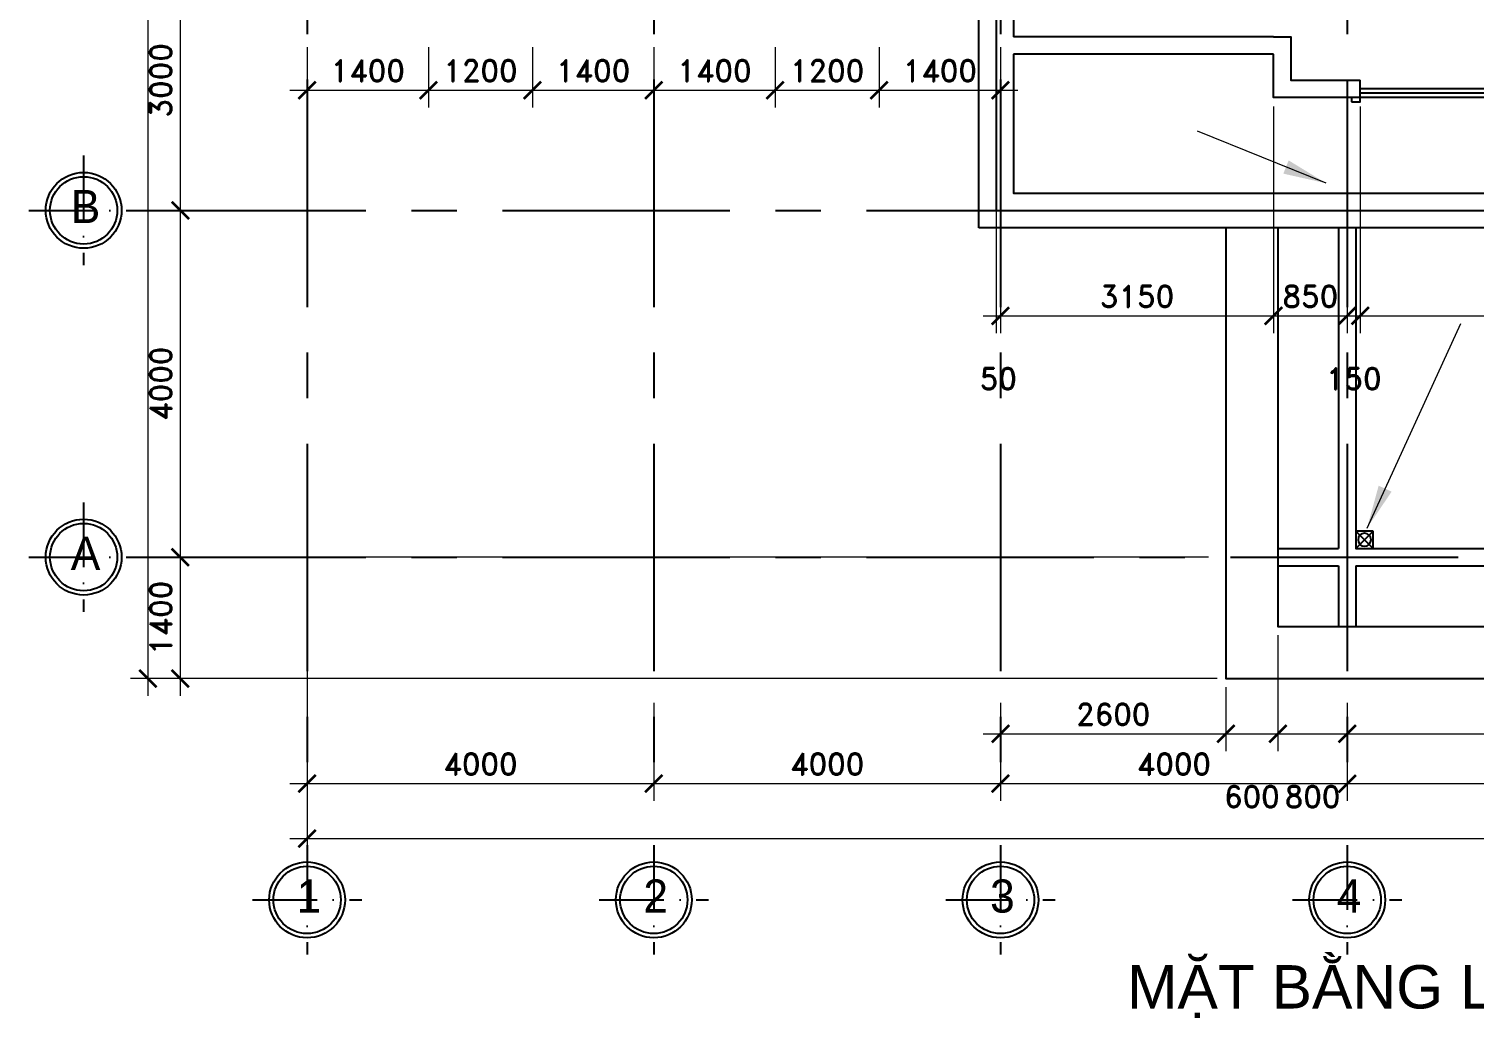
# Model space of a CAD drawing. Header units: inches. Extents: x 452443 to 881249, y 975131 to 1198310.
# Drawn here: x 623730 to 640415, y 1071120 to 1082529 of the extents above; entities that cross this region are included whole.
import ezdxf
from ezdxf.enums import TextEntityAlignment as Align

# ---------------------------------------------------------------- set-up
doc = ezdxf.new("R2010")
doc.units = ezdxf.units.IN
doc.header["$LTSCALE"] = 3.5
doc.header["$MEASUREMENT"] = 0
doc.linetypes.add('ACAD_ISO10W100', pattern=[18, 12, -3, 0, -3])
doc.linetypes.add('CENTER', pattern=[2, 1.25, -0.25, 0.25, -0.25])
for name, color, linetype in [('DOOR-84', 84, 'Continuous'), ('hatch', 4, 'Continuous'), ('Net thay', 140, 'Continuous'), ('Netthay_126', 126, 'Continuous'), ('NOI THAT', 42, 'Continuous'), ('phong', 2, 'Continuous'), ('text', 3, 'Continuous'), ('TEXT2', 7, 'Continuous'), ('thuocdo', 3, 'Continuous'), ('Truc', 252, 'Continuous'), ('VISIONABLE-LINE126', 126, 'Continuous')]:
    doc.layers.add(name, color=color, linetype=linetype)
doc.styles.add('romand', font='romand.shx')
doc.styles.add('STYLE5', font='VAVON_.TTF')
doc.styles.add('VNI-HELVE', font='VHELVEN0.TTF')
doc.dimstyles.new('TL100', dxfattribs={"dimscale": 100, "dimtxt": 2.5, "dimasz": 2, "dimexe": 2, "dimexo": 1, "dimgap": 1, "dimtad": 1, "dimdec": 0, "dimzin": 0, "dimdsep": 46, "dimtxsty": 'romand', "dimblk": 'ARCHTICK', "dimcen": 2, "dimdle": 2, "dimclrd": 256, "dimclre": 256, "dimclrt": 7, "dimadec": 0, "dimazin": 0, "dimtfac": 0.004, "dimtdec": 0, "dimtmove": 2, "dimatfit": 3, "dimfxl": 1, "dimtolj": 1, "dimtzin": 0, "dimlwd": 20, "dimlwe": 20, "dimarcsym": 1})

# ---------------------------------------------------------------- blocks, each defined once
blk = doc.blocks.new('truc tron')
at = {"layer": 'DOOR-84', "linetype": 'ACAD_ISO10W100', "ltscale": 20}
for p, q in [((0, -710), (0, 710)), ((710, 0), (-710, 0))]:
    blk.add_line(p, q, dxfattribs=at)
at = {"layer": 'DOOR-84', "linetype": 'Continuous'}
blk.add_circle((0, 0), 492, dxfattribs=at)
at = {"layer": 'NOI THAT', "linetype": 'Continuous'}
blk.add_circle((0, 0), 437, dxfattribs=at)
blk = doc.blocks.new('thu-nuoc')
blk.add_lwpolyline([(0, -200), (-200, -200), (-200, 0), (0, 0)], close=True)
blk.add_circle((-100, -100), 75)
at = {"layer": 'hatch'}
for p, q in [((-200, 0), (0, -200)), ((0, 0), (-200, -200))]:
    blk.add_line(p, q, dxfattribs=at)
blk = doc.blocks.new('_ArchTick')
at = {"color": 0, "linetype": 'ByBlock', "const_width": 0.15}
blk.add_lwpolyline([(-0.5, -0.5), (0.5, 0.5)], dxfattribs=at)
blk = doc.blocks.new('*D1853')
at = {"layer": 'DEFPOINTS', "color": 0}
for p in [(630940, 1074620), (626940, 1074278), (630940, 1073824)]:
    blk.add_point(p, dxfattribs=at)
at = {"layer": 'thuocdo', "lineweight": 20}
for p, q in [((630940, 1074520), (630940, 1073624)), ((626940, 1074178), (626940, 1073624)), ((626740, 1073824), (631140, 1073824))]:
    blk.add_line(p, q, dxfattribs=at)
at = {"layer": 'thuocdo', "lineweight": 20, "xscale": 200, "yscale": 200, "zscale": 200, "rotation": 180}
blk.add_blockref('_ArchTick', (626940, 1073824), dxfattribs=at)
at = {"layer": 'thuocdo', "lineweight": 20, "xscale": 200, "yscale": 200, "zscale": 200}
blk.add_blockref('_ArchTick', (630940, 1073824), dxfattribs=at)
at = {"layer": 'thuocdo', "color": 7, "insert": (628940, 1074049), "char_height": 250, "attachment_point": 5, "style": 'romand'}
blk.add_mtext('\\A1;4000', dxfattribs=at)
blk = doc.blocks.new('*D1854')
at = {"layer": 'DEFPOINTS', "color": 0}
for p in [(630940, 1074856), (634940, 1074856), (634940, 1073824)]:
    blk.add_point(p, dxfattribs=at)
at = {"layer": 'thuocdo', "lineweight": 20}
for p, q in [((630940, 1074756), (630940, 1073624)), ((634940, 1074756), (634940, 1073624)), ((630740, 1073824), (635140, 1073824))]:
    blk.add_line(p, q, dxfattribs=at)
at = {"layer": 'thuocdo', "lineweight": 20, "xscale": 200, "yscale": 200, "zscale": 200, "rotation": 180}
blk.add_blockref('_ArchTick', (630940, 1073824), dxfattribs=at)
at = {"layer": 'thuocdo', "lineweight": 20, "xscale": 200, "yscale": 200, "zscale": 200}
blk.add_blockref('_ArchTick', (634940, 1073824), dxfattribs=at)
at = {"layer": 'thuocdo', "color": 7, "insert": (632940, 1074049), "char_height": 250, "attachment_point": 5, "style": 'romand'}
blk.add_mtext('\\A1;4000', dxfattribs=at)
blk = doc.blocks.new('*D1855')
at = {"layer": 'DEFPOINTS', "color": 0}
for p in [(634940, 1074856), (638940, 1074856), (638940, 1073824)]:
    blk.add_point(p, dxfattribs=at)
at = {"layer": 'thuocdo', "lineweight": 20}
for p, q in [((634940, 1074756), (634940, 1073624)), ((638940, 1074756), (638940, 1073624)), ((634740, 1073824), (639140, 1073824))]:
    blk.add_line(p, q, dxfattribs=at)
at = {"layer": 'thuocdo', "lineweight": 20, "xscale": 200, "yscale": 200, "zscale": 200, "rotation": 180}
blk.add_blockref('_ArchTick', (634940, 1073824), dxfattribs=at)
at = {"layer": 'thuocdo', "lineweight": 20, "xscale": 200, "yscale": 200, "zscale": 200}
blk.add_blockref('_ArchTick', (638940, 1073824), dxfattribs=at)
at = {"layer": 'thuocdo', "color": 7, "insert": (636940, 1074049), "char_height": 250, "attachment_point": 5, "style": 'romand'}
blk.add_mtext('\\A1;4000', dxfattribs=at)
blk = doc.blocks.new('*D1856')
at = {"layer": 'DEFPOINTS', "color": 0}
for p in [(638940, 1074856), (643440, 1074856), (643440, 1073824)]:
    blk.add_point(p, dxfattribs=at)
at = {"layer": 'thuocdo', "lineweight": 20}
for p, q in [((638940, 1074756), (638940, 1073624)), ((643440, 1074756), (643440, 1073624)), ((638740, 1073824), (643640, 1073824))]:
    blk.add_line(p, q, dxfattribs=at)
at = {"layer": 'thuocdo', "lineweight": 20, "xscale": 200, "yscale": 200, "zscale": 200, "rotation": 180}
blk.add_blockref('_ArchTick', (638940, 1073824), dxfattribs=at)
at = {"layer": 'thuocdo', "lineweight": 20, "xscale": 200, "yscale": 200, "zscale": 200}
blk.add_blockref('_ArchTick', (643440, 1073824), dxfattribs=at)
at = {"layer": 'thuocdo', "color": 7, "insert": (641190, 1074049), "char_height": 250, "attachment_point": 5, "style": 'romand'}
blk.add_mtext('\\A1;4500', dxfattribs=at)
blk = doc.blocks.new('*D1865')
at = {"layer": 'DEFPOINTS', "color": 0}
for p in [(626691, 1083436), (625477, 1080436), (626691, 1080436)]:
    blk.add_point(p, dxfattribs=at)
at = {"layer": 'thuocdo', "lineweight": 20}
for p, q in [((625477, 1083636), (625477, 1080236)), ((626591, 1083436), (625277, 1083436)), ((626591, 1080436), (625277, 1080436))]:
    blk.add_line(p, q, dxfattribs=at)
at = {"layer": 'thuocdo', "lineweight": 20, "xscale": 200, "yscale": 200, "zscale": 200}
for p, rotation in [((625477, 1083436), 90), ((625477, 1080436), 270)]:
    blk.add_blockref('_ArchTick', p, dxfattribs=dict(at, rotation=rotation))
at = {"layer": 'thuocdo', "color": 7, "insert": (625252, 1081936), "char_height": 250, "attachment_point": 5, "rotation": 90, "style": 'romand'}
blk.add_mtext('\\A1;3000', dxfattribs=at)
blk = doc.blocks.new('*D1866')
at = {"layer": 'DEFPOINTS', "color": 0}
for p in [(626940, 1080436), (625477, 1076436), (626940, 1076436)]:
    blk.add_point(p, dxfattribs=at)
at = {"layer": 'thuocdo', "lineweight": 20}
for p, q in [((625477, 1080636), (625477, 1076236)), ((626840, 1080436), (625277, 1080436)), ((626840, 1076436), (625277, 1076436))]:
    blk.add_line(p, q, dxfattribs=at)
at = {"layer": 'thuocdo', "lineweight": 20, "xscale": 200, "yscale": 200, "zscale": 200}
for p, rotation in [((625477, 1080436), 90), ((625477, 1076436), 270)]:
    blk.add_blockref('_ArchTick', p, dxfattribs=dict(at, rotation=rotation))
at = {"layer": 'thuocdo', "color": 7, "insert": (625252, 1078436), "char_height": 250, "attachment_point": 5, "rotation": 90, "style": 'romand'}
blk.add_mtext('\\A1;4000', dxfattribs=at)
blk = doc.blocks.new('*D1867')
at = {"layer": 'DEFPOINTS', "color": 0}
for p in [(626899, 1097936), (625103, 1075036), (626177, 1075036)]:
    blk.add_point(p, dxfattribs=at)
at = {"layer": 'thuocdo', "lineweight": 20}
for p, q in [((625103, 1098136), (625103, 1074836)), ((626799, 1097936), (624903, 1097936)), ((626077, 1075036), (624903, 1075036))]:
    blk.add_line(p, q, dxfattribs=at)
at = {"layer": 'thuocdo', "lineweight": 20, "xscale": 200, "yscale": 200, "zscale": 200}
for p, rotation in [((625103, 1097936), 90), ((625103, 1075036), 270)]:
    blk.add_blockref('_ArchTick', p, dxfattribs=dict(at, rotation=rotation))
at = {"layer": 'thuocdo', "color": 7, "insert": (624878, 1086486), "char_height": 250, "attachment_point": 5, "rotation": 90, "style": 'romand'}
blk.add_mtext('\\A1;22900', dxfattribs=at)
blk = doc.blocks.new('*D1868')
at = {"layer": 'DEFPOINTS', "color": 0}
for p in [(626940, 1075755), (655440, 1075755), (655440, 1073190)]:
    blk.add_point(p, dxfattribs=at)
at = {"layer": 'thuocdo', "lineweight": 20}
for p, q in [((626940, 1075655), (626940, 1072990)), ((655440, 1075655), (655440, 1072990)), ((626740, 1073190), (655640, 1073190))]:
    blk.add_line(p, q, dxfattribs=at)
at = {"layer": 'thuocdo', "lineweight": 20, "xscale": 200, "yscale": 200, "zscale": 200, "rotation": 180}
blk.add_blockref('_ArchTick', (626940, 1073190), dxfattribs=at)
at = {"layer": 'thuocdo', "lineweight": 20, "xscale": 200, "yscale": 200, "zscale": 200}
blk.add_blockref('_ArchTick', (655440, 1073190), dxfattribs=at)
at = {"layer": 'thuocdo', "color": 7, "insert": (641190, 1073415), "char_height": 250, "attachment_point": 5, "style": 'romand'}
blk.add_mtext('\\A1;28500', dxfattribs=at)
blk = doc.blocks.new('*D2023')
at = {"layer": 'DEFPOINTS', "color": 0}
for p in [(630940, 1082420), (632340, 1082420), (632340, 1081822)]:
    blk.add_point(p, dxfattribs=at)
at = {"layer": 'thuocdo', "lineweight": 20}
for p, q in [((630940, 1082320), (630940, 1081622)), ((632340, 1082320), (632340, 1081622)), ((630740, 1081822), (632540, 1081822))]:
    blk.add_line(p, q, dxfattribs=at)
at = {"layer": 'thuocdo', "lineweight": 20, "xscale": 200, "yscale": 200, "zscale": 200, "rotation": 180}
blk.add_blockref('_ArchTick', (630940, 1081822), dxfattribs=at)
at = {"layer": 'thuocdo', "lineweight": 20, "xscale": 200, "yscale": 200, "zscale": 200}
blk.add_blockref('_ArchTick', (632340, 1081822), dxfattribs=at)
at = {"layer": 'thuocdo', "color": 7, "insert": (631640, 1082047), "char_height": 250, "attachment_point": 5, "style": 'romand'}
blk.add_mtext('\\A1;1400', dxfattribs=at)
blk = doc.blocks.new('*D2024')
at = {"layer": 'DEFPOINTS', "color": 0}
for p in [(632340, 1082420), (633540, 1082420), (633540, 1081822)]:
    blk.add_point(p, dxfattribs=at)
at = {"layer": 'thuocdo', "lineweight": 20}
for p, q in [((632340, 1082320), (632340, 1081622)), ((633540, 1082320), (633540, 1081622)), ((632140, 1081822), (633740, 1081822))]:
    blk.add_line(p, q, dxfattribs=at)
at = {"layer": 'thuocdo', "lineweight": 20, "xscale": 200, "yscale": 200, "zscale": 200, "rotation": 180}
blk.add_blockref('_ArchTick', (632340, 1081822), dxfattribs=at)
at = {"layer": 'thuocdo', "lineweight": 20, "xscale": 200, "yscale": 200, "zscale": 200}
blk.add_blockref('_ArchTick', (633540, 1081822), dxfattribs=at)
at = {"layer": 'thuocdo', "color": 7, "insert": (632940, 1082047), "char_height": 250, "attachment_point": 5, "style": 'romand'}
blk.add_mtext('\\A1;1200', dxfattribs=at)
blk = doc.blocks.new('*D2025')
at = {"layer": 'DEFPOINTS', "color": 0}
for p in [(633540, 1082420), (634940, 1082420), (634940, 1081822)]:
    blk.add_point(p, dxfattribs=at)
at = {"layer": 'thuocdo', "lineweight": 20}
for p, q in [((633540, 1082320), (633540, 1081622)), ((634940, 1082320), (634940, 1081622)), ((633340, 1081822), (635140, 1081822))]:
    blk.add_line(p, q, dxfattribs=at)
at = {"layer": 'thuocdo', "lineweight": 20, "xscale": 200, "yscale": 200, "zscale": 200, "rotation": 180}
blk.add_blockref('_ArchTick', (633540, 1081822), dxfattribs=at)
at = {"layer": 'thuocdo', "lineweight": 20, "xscale": 200, "yscale": 200, "zscale": 200}
blk.add_blockref('_ArchTick', (634940, 1081822), dxfattribs=at)
at = {"layer": 'thuocdo', "color": 7, "insert": (634240, 1082047), "char_height": 250, "attachment_point": 5, "style": 'romand'}
blk.add_mtext('\\A1;1400', dxfattribs=at)
blk = doc.blocks.new('*D2347')
at = {"layer": 'DEFPOINTS', "color": 0}
for p in [(628340, 1082420), (629540, 1082420), (629540, 1081822)]:
    blk.add_point(p, dxfattribs=at)
at = {"layer": 'thuocdo', "lineweight": 20}
for p, q in [((628340, 1082320), (628340, 1081622)), ((629540, 1082320), (629540, 1081622)), ((628140, 1081822), (629740, 1081822))]:
    blk.add_line(p, q, dxfattribs=at)
at = {"layer": 'thuocdo', "lineweight": 20, "xscale": 200, "yscale": 200, "zscale": 200, "rotation": 180}
blk.add_blockref('_ArchTick', (628340, 1081822), dxfattribs=at)
at = {"layer": 'thuocdo', "lineweight": 20, "xscale": 200, "yscale": 200, "zscale": 200}
blk.add_blockref('_ArchTick', (629540, 1081822), dxfattribs=at)
at = {"layer": 'thuocdo', "color": 7, "insert": (628940, 1082047), "char_height": 250, "attachment_point": 5, "style": 'romand'}
blk.add_mtext('\\A1;1200', dxfattribs=at)
blk = doc.blocks.new('*D2348')
at = {"layer": 'DEFPOINTS', "color": 0}
for p in [(629540, 1082420), (630940, 1082420), (630940, 1081822)]:
    blk.add_point(p, dxfattribs=at)
at = {"layer": 'thuocdo', "lineweight": 20}
for p, q in [((629540, 1082320), (629540, 1081622)), ((630940, 1082320), (630940, 1081622)), ((629340, 1081822), (631140, 1081822))]:
    blk.add_line(p, q, dxfattribs=at)
at = {"layer": 'thuocdo', "lineweight": 20, "xscale": 200, "yscale": 200, "zscale": 200, "rotation": 180}
blk.add_blockref('_ArchTick', (629540, 1081822), dxfattribs=at)
at = {"layer": 'thuocdo', "lineweight": 20, "xscale": 200, "yscale": 200, "zscale": 200}
blk.add_blockref('_ArchTick', (630940, 1081822), dxfattribs=at)
at = {"layer": 'thuocdo', "color": 7, "insert": (630240, 1082047), "char_height": 250, "attachment_point": 5, "style": 'romand'}
blk.add_mtext('\\A1;1400', dxfattribs=at)
blk = doc.blocks.new('*D2349')
at = {"layer": 'DEFPOINTS', "color": 0}
for p in [(626940, 1082420), (628340, 1082420), (628340, 1081822)]:
    blk.add_point(p, dxfattribs=at)
at = {"layer": 'thuocdo', "lineweight": 20}
for p, q in [((626940, 1082320), (626940, 1081622)), ((628340, 1082320), (628340, 1081622)), ((626740, 1081822), (628540, 1081822))]:
    blk.add_line(p, q, dxfattribs=at)
at = {"layer": 'thuocdo', "lineweight": 20, "xscale": 200, "yscale": 200, "zscale": 200, "rotation": 180}
blk.add_blockref('_ArchTick', (626940, 1081822), dxfattribs=at)
at = {"layer": 'thuocdo', "lineweight": 20, "xscale": 200, "yscale": 200, "zscale": 200}
blk.add_blockref('_ArchTick', (628340, 1081822), dxfattribs=at)
at = {"layer": 'thuocdo', "color": 7, "insert": (627640, 1082047), "char_height": 250, "attachment_point": 5, "style": 'romand'}
blk.add_mtext('\\A1;1400', dxfattribs=at)
blk = doc.blocks.new('*D2368')
at = {"layer": 'DEFPOINTS', "color": 0}
for p in [(637540, 1075036), (634940, 1074856), (637540, 1074398)]:
    blk.add_point(p, dxfattribs=at)
at = {"layer": 'thuocdo', "linetype": 'Continuous', "lineweight": 20}
for p, q in [((637540, 1074936), (637540, 1074198)), ((634940, 1074756), (634940, 1074198)), ((634740, 1074398), (637740, 1074398))]:
    blk.add_line(p, q, dxfattribs=at)
at = {"layer": 'thuocdo', "lineweight": 20, "xscale": 200, "yscale": 200, "zscale": 200, "rotation": 180}
blk.add_blockref('_ArchTick', (634940, 1074398), dxfattribs=at)
at = {"layer": 'thuocdo', "lineweight": 20, "xscale": 200, "yscale": 200, "zscale": 200}
blk.add_blockref('_ArchTick', (637540, 1074398), dxfattribs=at)
at = {"layer": 'thuocdo', "color": 7, "insert": (636240, 1074623), "char_height": 250, "attachment_point": 5, "style": 'romand'}
blk.add_mtext('\\A1;2600', dxfattribs=at)
blk = doc.blocks.new('*D2369')
at = {"layer": 'DEFPOINTS', "color": 0}
for p in [(638140, 1075636), (637540, 1075036), (638140, 1074398)]:
    blk.add_point(p, dxfattribs=at)
at = {"layer": 'thuocdo', "linetype": 'Continuous', "lineweight": 20}
for p, q in [((638140, 1075536), (638140, 1074198)), ((637540, 1074936), (637540, 1074198)), ((637340, 1074398), (638340, 1074398))]:
    blk.add_line(p, q, dxfattribs=at)
at = {"layer": 'thuocdo', "lineweight": 20, "xscale": 200, "yscale": 200, "zscale": 200, "rotation": 180}
blk.add_blockref('_ArchTick', (637540, 1074398), dxfattribs=at)
at = {"layer": 'thuocdo', "lineweight": 20, "xscale": 200, "yscale": 200, "zscale": 200}
blk.add_blockref('_ArchTick', (638140, 1074398), dxfattribs=at)
at = {"layer": 'thuocdo', "color": 7, "insert": (637840, 1073673), "char_height": 250, "attachment_point": 5, "style": 'romand'}
blk.add_mtext('\\A1;600', dxfattribs=at)
blk = doc.blocks.new('*D2370')
at = {"layer": 'DEFPOINTS', "color": 0}
for p in [(638140, 1075636), (638940, 1074856), (638940, 1074398)]:
    blk.add_point(p, dxfattribs=at)
at = {"layer": 'thuocdo', "linetype": 'Continuous', "lineweight": 20}
for p, q in [((638140, 1075536), (638140, 1074198)), ((638940, 1074756), (638940, 1074198)), ((637940, 1074398), (639140, 1074398))]:
    blk.add_line(p, q, dxfattribs=at)
at = {"layer": 'thuocdo', "lineweight": 20, "xscale": 200, "yscale": 200, "zscale": 200, "rotation": 180}
blk.add_blockref('_ArchTick', (638140, 1074398), dxfattribs=at)
at = {"layer": 'thuocdo', "lineweight": 20, "xscale": 200, "yscale": 200, "zscale": 200}
blk.add_blockref('_ArchTick', (638940, 1074398), dxfattribs=at)
at = {"layer": 'thuocdo', "color": 7, "insert": (638540, 1073673), "char_height": 250, "attachment_point": 5, "style": 'romand'}
blk.add_mtext('\\A1;800', dxfattribs=at)
blk = doc.blocks.new('*D2371')
at = {"layer": 'DEFPOINTS', "color": 0}
for p in [(638940, 1074856), (643440, 1074856), (643440, 1074398)]:
    blk.add_point(p, dxfattribs=at)
at = {"layer": 'thuocdo', "linetype": 'Continuous', "lineweight": 20}
for p, q in [((638940, 1074756), (638940, 1074198)), ((643440, 1074756), (643440, 1074198)), ((638740, 1074398), (643640, 1074398))]:
    blk.add_line(p, q, dxfattribs=at)
at = {"layer": 'thuocdo', "lineweight": 20, "xscale": 200, "yscale": 200, "zscale": 200, "rotation": 180}
blk.add_blockref('_ArchTick', (638940, 1074398), dxfattribs=at)
at = {"layer": 'thuocdo', "lineweight": 20, "xscale": 200, "yscale": 200, "zscale": 200}
blk.add_blockref('_ArchTick', (643440, 1074398), dxfattribs=at)
at = {"layer": 'thuocdo', "color": 7, "insert": (641190, 1074623), "char_height": 250, "attachment_point": 5, "style": 'romand'}
blk.add_mtext('\\A1;4500', dxfattribs=at)
blk = doc.blocks.new('*D2374')
at = {"layer": 'DEFPOINTS', "color": 0}
for p in [(638090, 1081736), (634940, 1081203), (638090, 1079219)]:
    blk.add_point(p, dxfattribs=at)
at = {"layer": 'thuocdo', "linetype": 'Continuous', "lineweight": 20}
for p, q in [((638090, 1081636), (638090, 1079019)), ((634940, 1081103), (634940, 1079019)), ((634740, 1079219), (638290, 1079219))]:
    blk.add_line(p, q, dxfattribs=at)
at = {"layer": 'thuocdo', "lineweight": 20, "xscale": 200, "yscale": 200, "zscale": 200, "rotation": 180}
blk.add_blockref('_ArchTick', (634940, 1079219), dxfattribs=at)
at = {"layer": 'thuocdo', "lineweight": 20, "xscale": 200, "yscale": 200, "zscale": 200}
blk.add_blockref('_ArchTick', (638090, 1079219), dxfattribs=at)
at = {"layer": 'thuocdo', "color": 7, "insert": (636515, 1079444), "char_height": 250, "attachment_point": 5, "style": 'romand'}
blk.add_mtext('\\A1;3150', dxfattribs=at)
blk = doc.blocks.new('*D2375')
at = {"layer": 'DEFPOINTS', "color": 0}
for p in [(638090, 1081736), (638940, 1081639), (638940, 1079219)]:
    blk.add_point(p, dxfattribs=at)
at = {"layer": 'thuocdo', "linetype": 'Continuous', "lineweight": 20}
for p, q in [((638090, 1081636), (638090, 1079019)), ((638940, 1081539), (638940, 1079019)), ((637890, 1079219), (639140, 1079219))]:
    blk.add_line(p, q, dxfattribs=at)
at = {"layer": 'thuocdo', "lineweight": 20, "xscale": 200, "yscale": 200, "zscale": 200, "rotation": 180}
blk.add_blockref('_ArchTick', (638090, 1079219), dxfattribs=at)
at = {"layer": 'thuocdo', "lineweight": 20, "xscale": 200, "yscale": 200, "zscale": 200}
blk.add_blockref('_ArchTick', (638940, 1079219), dxfattribs=at)
at = {"layer": 'thuocdo', "color": 7, "insert": (638515, 1079444), "char_height": 250, "attachment_point": 5, "style": 'romand'}
blk.add_mtext('\\A1;850', dxfattribs=at)
blk = doc.blocks.new('*D2376')
at = {"layer": 'DEFPOINTS', "color": 0}
for p in [(639090, 1081736), (638940, 1081639), (639090, 1079219)]:
    blk.add_point(p, dxfattribs=at)
at = {"layer": 'thuocdo', "linetype": 'Continuous', "lineweight": 20}
for p, q in [((638940, 1081539), (638940, 1079019)), ((639090, 1081636), (639090, 1079019)), ((638940, 1079219), (639090, 1079219))]:
    blk.add_line(p, q, dxfattribs=at)
at = {"layer": 'thuocdo', "color": 7, "insert": (639015, 1078494), "char_height": 250, "attachment_point": 5, "style": 'romand'}
blk.add_mtext('\\A1;150', dxfattribs=at)
blk = doc.blocks.new('*D2377')
at = {"layer": 'DEFPOINTS', "color": 0}
for p in [(639090, 1081736), (643290, 1081731), (643290, 1079219)]:
    blk.add_point(p, dxfattribs=at)
at = {"layer": 'thuocdo', "linetype": 'Continuous', "lineweight": 20}
for p, q in [((639090, 1081636), (639090, 1079019)), ((643290, 1081631), (643290, 1079019)), ((638890, 1079219), (643490, 1079219))]:
    blk.add_line(p, q, dxfattribs=at)
at = {"layer": 'thuocdo', "lineweight": 20, "xscale": 200, "yscale": 200, "zscale": 200, "rotation": 180}
blk.add_blockref('_ArchTick', (639090, 1079219), dxfattribs=at)
at = {"layer": 'thuocdo', "lineweight": 20, "xscale": 200, "yscale": 200, "zscale": 200}
blk.add_blockref('_ArchTick', (643290, 1079219), dxfattribs=at)
at = {"layer": 'thuocdo', "color": 7, "insert": (641190, 1079444), "char_height": 250, "attachment_point": 5, "style": 'romand'}
blk.add_mtext('\\A1;4200', dxfattribs=at)
blk = doc.blocks.new('*D2381')
at = {"layer": 'DEFPOINTS', "color": 0}
for p in [(634890, 1080616), (634940, 1080616), (634940, 1079219)]:
    blk.add_point(p, dxfattribs=at)
at = {"layer": 'thuocdo', "linetype": 'Continuous', "lineweight": 20}
for p, q in [((634890, 1080516), (634890, 1079019)), ((634940, 1080516), (634940, 1079019)), ((634890, 1079219), (634940, 1079219))]:
    blk.add_line(p, q, dxfattribs=at)
at = {"layer": 'thuocdo', "color": 7, "insert": (634915, 1078494), "char_height": 250, "attachment_point": 5, "style": 'romand'}
blk.add_mtext('\\A1;50', dxfattribs=at)
blk = doc.blocks.new('*D2414')
at = {"layer": 'DEFPOINTS', "color": 0}
for p in [(637440, 1076436), (625477, 1075036), (637540, 1075036)]:
    blk.add_point(p, dxfattribs=at)
at = {"layer": 'thuocdo', "lineweight": 20}
for p, q in [((625477, 1076636), (625477, 1074836)), ((637340, 1076436), (625277, 1076436)), ((637440, 1075036), (625277, 1075036))]:
    blk.add_line(p, q, dxfattribs=at)
at = {"layer": 'thuocdo', "lineweight": 20, "xscale": 200, "yscale": 200, "zscale": 200}
for p, rotation in [((625477, 1076436), 90), ((625477, 1075036), 270)]:
    blk.add_blockref('_ArchTick', p, dxfattribs=dict(at, rotation=rotation))
at = {"layer": 'thuocdo', "color": 7, "insert": (625252, 1075736), "char_height": 250, "attachment_point": 5, "rotation": 90, "style": 'romand'}
blk.add_mtext('\\A1;1400', dxfattribs=at)

msp = doc.modelspace()

# ---------------------------------------------------------------- linework, layer by layer
at = {"layer": 'DOOR-84'}
for points in [[(639089.8, 1081736.5), (639089.8, 1081836.5)], [(640715, 1081836.5), (639089.8, 1081836.5)], [(640715, 1081786.5), (639089.8, 1081786.5)], [(640715, 1081736.5), (639089.8, 1081736.5)]]:
    msp.add_lwpolyline(points, dxfattribs=at)
msp.add_lwpolyline([(638989.8, 1081686.5), (639089.8, 1081686.5), (639089.8, 1081736.5), (638989.8, 1081736.5)], close=True, dxfattribs=at)
at = {"layer": 'Net thay'}
for points in [[(637539.7, 1080236.5), (637539.7, 1075036.5), (644839.9, 1075036.5), (644839.9, 1080236.5)], [(638139.7, 1080236.5), (638139.7, 1075636.5), (644239.9, 1075636.5), (644239.9, 1080236.5)]]:
    msp.add_lwpolyline(points, dxfattribs=at)
at = {"layer": 'Netthay_126'}
for p, q in [((634689.8, 1080236.5), (634689.8, 1083436.5)), ((647689.8, 1080236.5), (634689.8, 1080236.5))]:
    msp.add_line(p, q, dxfattribs=at)
for points in [[(640715, 1081736.5), (639089.8, 1081736.5)], [(638839.8, 1080236.5), (638839.8, 1076536.5)], [(639039.8, 1080236.5), (639039.8, 1076536.5)], [(638139.7, 1076536.5), (638839.8, 1076536.5)], [(639039.8, 1076536.5), (643339.8, 1076536.5)], [(638139.7, 1076336.5), (638839.8, 1076336.5)], [(638839.8, 1076336.5), (638839.8, 1075636.5)], [(639039.8, 1076336.5), (639039.8, 1075636.5)], [(639039.8, 1076336.5), (643339.8, 1076336.5)]]:
    msp.add_lwpolyline(points, dxfattribs=at)
at = {"layer": 'phong'}
for p, q in [((634889.8, 1083436.5), (634889.8, 1080436.5)), ((638089.5, 1082236.5), (635089.8, 1082236.5)), ((634889.8, 1080436.5), (647489.8, 1080436.5))]:
    msp.add_line(p, q, dxfattribs=at)
for points in [[(635089.8, 1083436.5), (635089.8, 1082436.5)], [(638089.5, 1082436.5), (635089.8, 1082436.5)], [(638089.5, 1082436.5), (638289.5, 1082436.5), (638289.5, 1081936.5), (639089.8, 1081936.5)], [(635089.8, 1082236.5), (635089.8, 1080636.5), (647289.8, 1080636.5), (647289.8, 1082236.5)], [(639089.8, 1081736.5), (638089.5, 1081736.5), (638089.5, 1082236.5)], [(639089.8, 1081736.5), (639089.8, 1081936.5)]]:
    msp.add_lwpolyline(points, dxfattribs=at)
at = {"layer": 'Truc', "linetype": 'CENTER', "ltscale": 600}
for points in [[(626939.8, 1098745.1), (626939.8, 1073652.5)], [(630939.8, 1098745.1), (630939.8, 1073652.5)], [(634939.8, 1098745.1), (634939.8, 1073605)], [(638939.8, 1098745.1), (638939.8, 1073605)], [(624992.9, 1080436.5), (657529.9, 1080436.5)], [(624992.9, 1076436.5), (657529.9, 1076436.5)]]:
    msp.add_lwpolyline(points, dxfattribs=at)

# ---------------------------------------------------------------- block references
at = {"xscale": -1, "rotation": 180}
msp.add_blockref('thu-nuoc', (639239.8, 1076536.5), dxfattribs=at)
at = {"layer": 'VISIONABLE-LINE126', "linetype": 'Continuous', "xscale": 0.8886240000138059, "yscale": 0.8886240000138059, "zscale": 0.8886240000138059, "rotation": 180}
for p in [(624361.7, 1080436.5), (624361.7, 1076436.5), (626939.8, 1072482.8), (630939.8, 1072482.8), (634939.8, 1072482.8), (638939.8, 1072482.8)]:
    msp.add_blockref('truc tron', p, dxfattribs=at)

# ---------------------------------------------------------------- texts
at = {"layer": 'text', "linetype": 'Continuous', "style": 'STYLE5'}
for s, p in [('B', (624383.4, 1080289.8)), ('A', (624383.4, 1076289.8)), ('1', (626961.6, 1072336.2)), ('2', (630961.6, 1072336.2)), ('3', (634961.6, 1072336.2)), ('4', (638961.6, 1072336.2))]:
    msp.add_text(s, height=382.5, dxfattribs=at).set_placement(p, align=Align.CENTER)
at = {"layer": 'TEXT2', "insert": (636399.7, 1071730), "char_height": 500, "attachment_point": 1, "style": 'VNI-HELVE'}
msp.add_mtext_dynamic_manual_height_columns('{\\C7;MAËT BAÈNG LAÀU 1 TL: 1/100}', width=16977.87, gutter_width=1000, heights=[0], dxfattribs=at)

# ---------------------------------------------------------------- dimensions: what is measured, and where the dimension line sits
at = {"layer": 'thuocdo'}
for base, p1, p2, picture, middle in [((625102.6, 1075036.5), (626899.5, 1097936.5), (626177.3, 1075036.5), '*D1867', (624877.6, 1086486.5)), ((625477.3, 1080436.5), (626691.3, 1083436.5), (626691.3, 1080436.5), '*D1865', (625252.3, 1081936.5)), ((625477.3, 1076436.5), (626939.8, 1080436.5), (626939.8, 1076436.5), '*D1866', (625252.3, 1078436.5)), ((625477.3, 1075036.5), (637439.7, 1076436.5), (637539.7, 1075036.5), '*D2414', (625252.3, 1075736.5))]:
    dim = msp.add_linear_dim(base=base, p1=p1, p2=p2, angle=90, dimstyle='TL100', override={"dimarcsym": 1}, dxfattribs=at)
    dim.commit()
    dim.dimension.update_dxf_attribs({"geometry": picture, "text_midpoint": middle})
for base, p1, p2, override, picture, middle in [((628339.8, 1081821.9), (626939.8, 1082419.6), (628339.8, 1082419.6), {"dimarcsym": 1}, '*D2349', (627639.8, 1082046.9)), ((629539.8, 1081821.9), (628339.8, 1082419.6), (629539.8, 1082419.6), {"dimarcsym": 1}, '*D2347', (628939.8, 1082046.9)), ((630939.8, 1081821.9), (629539.8, 1082419.6), (630939.8, 1082419.6), {"dimarcsym": 1}, '*D2348', (630239.8, 1082046.9)), ((632339.8, 1081821.9), (630939.8, 1082419.6), (632339.8, 1082419.6), {"dimfxl": 10, "dimarcsym": 1}, '*D2023', (631639.8, 1082046.9)), ((633539.8, 1081821.9), (632339.8, 1082419.6), (633539.8, 1082419.6), {"dimfxl": 10, "dimarcsym": 1}, '*D2024', (632939.8, 1082046.9)), ((634939.8, 1081821.9), (633539.8, 1082419.6), (634939.8, 1082419.6), {"dimfxl": 10, "dimarcsym": 1}, '*D2025', (634239.8, 1082046.9)), ((655439.8, 1073190.3), (626939.8, 1075754.9), (655439.8, 1075754.9), {"dimarcsym": 1}, '*D1868', (641189.8, 1073415.3)), ((634939.8, 1073823.9), (630939.8, 1074855.9), (634939.8, 1074855.9), {"dimarcsym": 1}, '*D1854', (632939.8, 1074048.9)), ((638939.8, 1073823.9), (634939.8, 1074855.9), (638939.8, 1074855.9), {"dimarcsym": 1}, '*D1855', (636939.8, 1074048.9)), ((643439.8, 1073823.9), (638939.8, 1074855.9), (643439.8, 1074855.9), {"dimarcsym": 1}, '*D1856', (641189.8, 1074048.9)), ((630939.8, 1073823.9), (626939.8, 1074277.6), (630939.8, 1074619.6), {"dimarcsym": 1}, '*D1853', (628939.8, 1074048.9))]:
    dim = msp.add_linear_dim(base=base, p1=p1, p2=p2, dimstyle='TL100', override=override, dxfattribs=at)
    dim.commit()
    dim.dimension.update_dxf_attribs({"geometry": picture, "text_midpoint": middle})
for base, p1, p2, picture, middle in [((638089.5, 1079219.5), (634939.8, 1081203.2), (638089.5, 1081736.5), '*D2374', (636514.7, 1079444.5)), ((638939.8, 1079219.5), (638089.5, 1081736.5), (638939.8, 1081638.5), '*D2375', (638514.7, 1079444.5)), ((639089.8, 1079219.5), (638939.8, 1081638.5), (639089.8, 1081736.5), '*D2376', (639014.8, 1078494.5)), ((643289.8, 1079219.5), (639089.8, 1081736.5), (643289.8, 1081730.9), '*D2377', (641189.8, 1079444.5)), ((634939.8, 1079219.5), (634889.8, 1080616.4), (634939.8, 1080616.4), '*D2381', (634914.8, 1078494.5)), ((638139.7, 1074397.7), (637539.7, 1075036.5), (638139.7, 1075636.5), '*D2369', (637839.7, 1073672.7)), ((638939.8, 1074397.7), (638139.7, 1075636.5), (638939.8, 1074855.9), '*D2370', (638539.8, 1073672.7)), ((637539.7, 1074397.7), (634939.8, 1074855.9), (637539.7, 1075036.5), '*D2368', (636239.8, 1074622.7)), ((643439.8, 1074397.7), (638939.8, 1074855.9), (643439.8, 1074855.9), '*D2371', (641189.8, 1074622.7))]:
    dim = msp.add_linear_dim(base=base, p1=p1, p2=p2, dimstyle='TL100', dxfattribs=at)
    dim.commit()
    dim.dimension.update_dxf_attribs({"geometry": picture, "text_midpoint": middle})

# ---------------------------------------------------------------- leaders
at = {"layer": 'hatch'}
for points in [[(638696.8, 1080748.9), (637211.4, 1081349.1)], [(639168.7, 1076771.6), (640249.1, 1079130)]]:
    msp.add_leader(points, dimstyle='TL100', override={"dimasz": 5, "dimtad": 0, "dimfxl": 10, "dimarcsym": 1}, dxfattribs=at)

doc.saveas('drawing.dxf')
